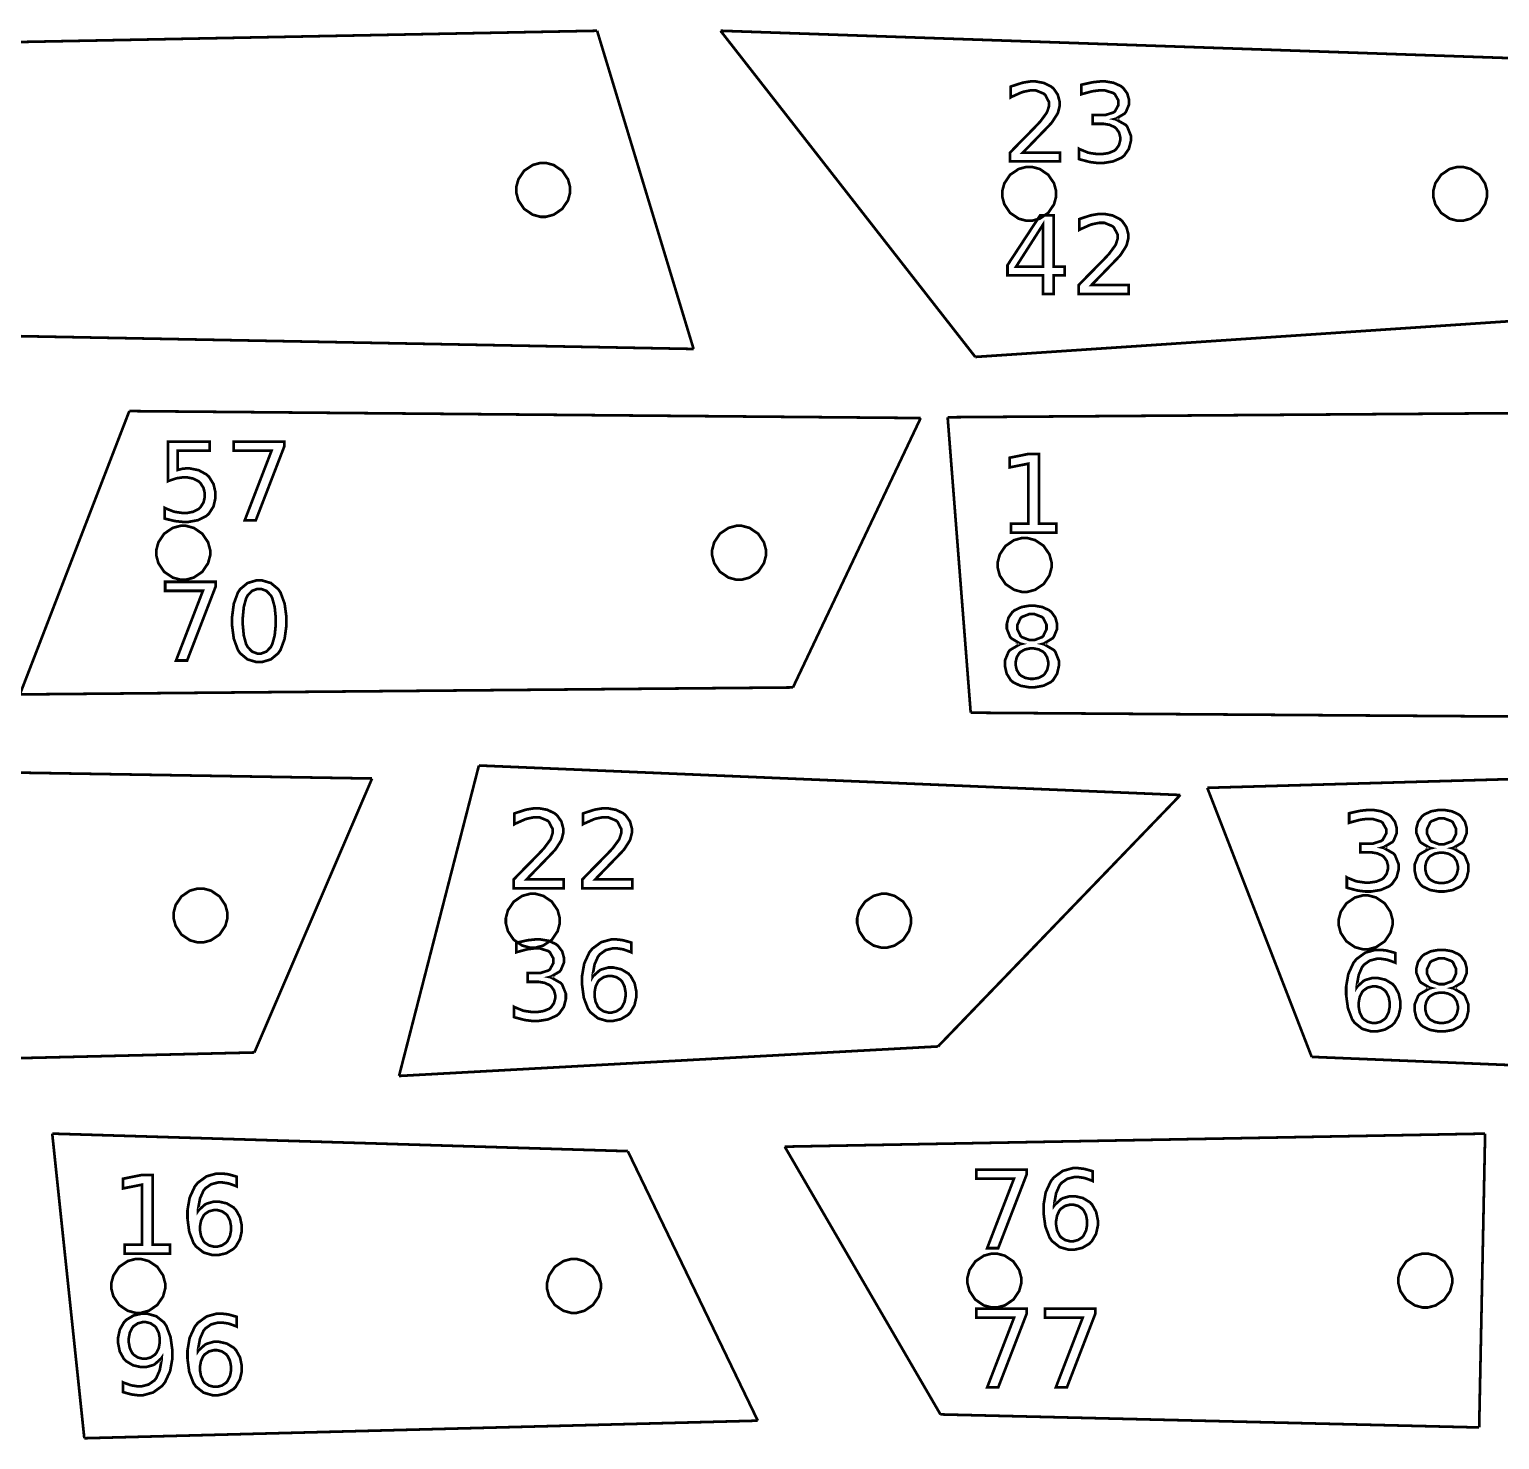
# Model space of a CAD drawing. Extents: x 0 to 51.8, y 1.6 to 26.8.
# Drawn here: x 14.5 to 20.19, y 4.78 to 10.23 of the extents above; entities that cross this region are included whole.
import ezdxf

# ---------------------------------------------------------------- set-up
doc = ezdxf.new("R2010")
doc.units = 0
doc.layers.get('0').update_dxf_attribs({"linetype": 'CONTINUOUS'})

msp = doc.modelspace()

# ---------------------------------------------------------------- linework, layer by layer
at = {"color": 0, "const_width": 0.010417}
for points in [[(12.9791, 10.151), (16.6985, 10.2233)], [(16.6985, 10.2233), (17.0713, 8.99414)], [(17.1754, 10.2233), (21.1932, 10.0842)], [(17.1754, 10.2233), (18.1599, 8.96337)], [(18.1599, 8.96337), (20.2419, 9.10243)], [(13.2628, 9.06651), (17.0713, 8.99414)], [(14.8908, 8.75418), (14.4679, 7.65967)], [(14.8908, 8.75418), (17.9489, 8.72726)], [(18.0531, 8.73036), (21.3542, 8.75418)], [(17.9489, 8.72726), (17.4554, 7.68658)], [(18.0531, 8.73036), (18.1422, 7.58903)], [(14.4679, 7.65967), (17.4554, 7.68658)], [(18.1422, 7.58903), (21.5318, 7.56521)], [(12.8007, 7.3851), (15.8289, 7.33485)], [(16.2417, 7.3851), (15.9331, 6.18587)], [(16.2417, 7.3851), (18.9524, 7.27111)], [(19.0565, 7.29883), (22.0665, 7.3851)], [(15.8289, 7.33485), (15.3742, 6.27658)], [(18.9524, 7.27111), (18.016, 6.29986)], [(19.0565, 7.29883), (19.4599, 6.25956)], [(13.2927, 6.22635), (15.3742, 6.27658)], [(15.9331, 6.18587), (18.016, 6.29986)], [(19.4599, 6.25956), (21.5506, 6.17329)], [(14.5929, 5.96306), (16.8172, 5.89529)], [(14.5929, 5.96306), (14.7169, 4.7864)], [(17.4236, 5.91271), (20.1301, 5.96306)], [(20.1301, 5.96306), (20.1071, 4.82801)], [(17.4236, 5.91271), (18.0253, 4.87842)], [(16.8172, 5.89529), (17.3194, 4.85422)], [(14.7169, 4.7864), (17.3194, 4.85422)], [(18.0253, 4.87842), (20.1071, 4.82801)]]:
    msp.add_lwpolyline(points, dxfattribs=at)
at = {"color": 1, "const_width": 0.010417}
for points in [[(18.3439, 9.75287), (18.4874, 9.75287), (18.4874, 9.71838), (18.2946, 9.71838), (18.2946, 9.75287), (18.2985, 9.75694), (18.3221, 9.78131), (18.3515, 9.81119), (18.3582, 9.81799), (18.365, 9.82482), (18.3911, 9.85151), (18.4072, 9.86854), (18.409, 9.8705), (18.4122, 9.87418), (18.4353, 9.90549), (18.4365, 9.90804), (18.4379, 9.91064), (18.4446, 9.93132), (18.4446, 9.93821), (18.4446, 9.94808), (18.4303, 9.97521), (18.4275, 9.97771), (18.4246, 9.98031), (18.3936, 9.99311), (18.3832, 9.99311), (18.3731, 9.99311), (18.346, 9.98753), (18.3424, 9.98639), (18.3388, 9.98529), (18.3007, 9.96826), (18.2967, 9.96599), (18.2967, 10.0074), (18.3007, 10.0091), (18.3393, 10.0216), (18.3428, 10.0224), (18.3464, 10.0233), (18.3735, 10.0276), (18.3825, 10.0276), (18.3931, 10.0276), (18.4249, 10.0217), (18.4529, 10.0079), (18.4576, 10.004), (18.4624, 10.0001), (18.4787, 9.97651), (18.4858, 9.94993), (18.4858, 9.94103), (18.4858, 9.93212), (18.4799, 9.90826), (18.4786, 9.90543), (18.4775, 9.90267), (18.4564, 9.86974), (18.4533, 9.86594), (18.4524, 9.86496), (18.4425, 9.85449), (18.4253, 9.83658), (18.4207, 9.83188), (18.4161, 9.82721), (18.3879, 9.79801), (18.3522, 9.76133), (18.3439, 9.75287)], [(18.6985, 9.88222), (18.7033, 9.88118), (18.7417, 9.85932), (18.7444, 9.85596), (18.7472, 9.85265), (18.7611, 9.81819), (18.7611, 9.80669), (18.7611, 9.79676), (18.7533, 9.76682), (18.7353, 9.74115), (18.7301, 9.73703), (18.725, 9.73296), (18.6926, 9.71864), (18.6547, 9.71251), (18.6422, 9.71251), (18.6324, 9.71251), (18.6063, 9.71576), (18.6029, 9.71642), (18.5996, 9.71707), (18.5646, 9.72629), (18.561, 9.72749), (18.561, 9.76719), (18.5639, 9.76557), (18.5951, 9.75287), (18.5986, 9.75201), (18.6019, 9.75119), (18.6312, 9.74701), (18.6411, 9.74701), (18.6496, 9.74701), (18.6751, 9.75082), (18.6965, 9.75971), (18.6999, 9.76221), (18.7033, 9.76481), (18.715, 9.78103), (18.7201, 9.80029), (18.7201, 9.80669), (18.7201, 9.81272), (18.7154, 9.83062), (18.7043, 9.84608), (18.7013, 9.84858), (18.6981, 9.85113), (18.6788, 9.85997), (18.6564, 9.86376), (18.6489, 9.86376), (18.6136, 9.86376), (18.6136, 9.89763), (18.6507, 9.89763), (18.6622, 9.89763), (18.6942, 9.90776), (18.6969, 9.90978), (18.6996, 9.91183), (18.7132, 9.93653), (18.7132, 9.94472), (18.7132, 9.95367), (18.6992, 9.97846), (18.6964, 9.98053), (18.6937, 9.98264), (18.6601, 9.99311), (18.6489, 9.99311), (18.6399, 9.99311), (18.6158, 9.99007), (18.6126, 9.98942), (18.6094, 9.98882), (18.574, 9.97922), (18.5701, 9.97792), (18.5701, 10.0146), (18.574, 10.0157), (18.6106, 10.0238), (18.614, 10.0244), (18.6174, 10.0249), (18.6437, 10.0276), (18.6526, 10.0276), (18.6631, 10.0276), (18.6944, 10.0223), (18.7221, 10.0099), (18.7267, 10.0063), (18.7311, 10.0028), (18.7471, 9.98133), (18.754, 9.95697), (18.754, 9.94883), (18.754, 9.93821), (18.7418, 9.90924), (18.7394, 9.90631), (18.7371, 9.90343), (18.7029, 9.88336), (18.6985, 9.88222)], [(18.4107, 9.51042), (18.4624, 9.51042), (18.4624, 9.3125), (18.5058, 9.3125), (18.5058, 9.27821), (18.4624, 9.27821), (18.4624, 9.2066), (18.4217, 9.2066), (18.4217, 9.27821), (18.2844, 9.27821), (18.2844, 9.31793), (18.4107, 9.51042)], [(18.4217, 9.47461), (18.3179, 9.3125), (18.4217, 9.3125), (18.4217, 9.47461)], [(18.6092, 9.2411), (18.7526, 9.2411), (18.7526, 9.2066), (18.56, 9.2066), (18.56, 9.2411), (18.5637, 9.24517), (18.5874, 9.26953), (18.6168, 9.29943), (18.6235, 9.30621), (18.6303, 9.31304), (18.6565, 9.33974), (18.6726, 9.35678), (18.6743, 9.35872), (18.6776, 9.36242), (18.7006, 9.39372), (18.7019, 9.39626), (18.7032, 9.39887), (18.7099, 9.41954), (18.7099, 9.42643), (18.7099, 9.43631), (18.6956, 9.46343), (18.6928, 9.46593), (18.69, 9.46853), (18.6589, 9.48133), (18.6485, 9.48133), (18.6383, 9.48133), (18.6113, 9.47575), (18.6076, 9.47461), (18.6042, 9.47353), (18.566, 9.45649), (18.5619, 9.45421), (18.5619, 9.49567), (18.566, 9.49735), (18.6046, 9.50982), (18.6082, 9.51064), (18.6117, 9.5115), (18.6388, 9.51585), (18.6478, 9.51585), (18.6583, 9.51585), (18.6901, 9.50993), (18.7182, 9.49615), (18.7229, 9.49219), (18.7276, 9.48828), (18.744, 9.46474), (18.7511, 9.43815), (18.7511, 9.42925), (18.7511, 9.42036), (18.7451, 9.39649), (18.744, 9.39367), (18.7428, 9.3909), (18.7217, 9.35796), (18.7186, 9.35417), (18.7178, 9.35319), (18.7078, 9.34272), (18.6906, 9.32482), (18.686, 9.3201), (18.6815, 9.31543), (18.6532, 9.28624), (18.6175, 9.24957), (18.6092, 9.2411)], [(15.04, 8.63574), (15.2014, 8.63574), (15.2014, 8.60101), (15.0776, 8.60101), (15.0776, 8.52658), (15.0792, 8.52713), (15.094, 8.53093), (15.0956, 8.53114), (15.0969, 8.53142), (15.1093, 8.53267), (15.1135, 8.53267), (15.1249, 8.53267), (15.159, 8.52567), (15.189, 8.50933), (15.194, 8.50467), (15.1989, 8.50006), (15.2162, 8.47194), (15.2237, 8.44006), (15.2237, 8.42936), (15.2237, 8.41851), (15.2161, 8.38579), (15.1982, 8.35775), (15.1932, 8.35319), (15.1881, 8.34868), (15.1564, 8.33285), (15.1194, 8.32607), (15.1072, 8.32607), (15.0975, 8.32607), (15.0714, 8.32878), (15.0682, 8.32932), (15.0649, 8.32986), (15.0307, 8.338), (15.0271, 8.33908), (15.0271, 8.38032), (15.0301, 8.37869), (15.0618, 8.36621), (15.0651, 8.36535), (15.0683, 8.36458), (15.0968, 8.36057), (15.1064, 8.36057), (15.1142, 8.36057), (15.1378, 8.36518), (15.1585, 8.37597), (15.1619, 8.37901), (15.1653, 8.38217), (15.1774, 8.40093), (15.1825, 8.42225), (15.1825, 8.42936), (15.1825, 8.43647), (15.1774, 8.45774), (15.1653, 8.47646), (15.1619, 8.47949), (15.1585, 8.48264), (15.1378, 8.49349), (15.1142, 8.49815), (15.1064, 8.49815), (15.0981, 8.49815), (15.0761, 8.49511), (15.0733, 8.49447), (15.0707, 8.49388), (15.0428, 8.48449), (15.04, 8.48318), (15.04, 8.63574)], [(15.2946, 8.63574), (15.4899, 8.63574), (15.4899, 8.61817), (15.3794, 8.33192), (15.3367, 8.33192), (15.4404, 8.60101), (15.2946, 8.60101), (15.2946, 8.63574)], [(18.2981, 8.31922), (18.3653, 8.31922), (18.3653, 8.551), (18.2922, 8.53646), (18.2922, 8.57379), (18.3649, 8.58854), (18.4058, 8.58854), (18.4058, 8.31922), (18.4729, 8.31922), (18.4729, 8.28472), (18.2981, 8.28472), (18.2981, 8.31922)], [(15.0293, 8.09457), (15.2246, 8.09457), (15.2246, 8.07699), (15.1142, 7.79075), (15.0714, 7.79075), (15.1751, 8.05985), (15.0293, 8.05985), (15.0293, 8.09457)], [(15.3926, 8.09999), (15.4039, 8.09999), (15.4378, 8.0899), (15.4662, 8.06635), (15.4708, 8.05963), (15.4753, 8.0529), (15.491, 8.0101), (15.4978, 7.95921), (15.4978, 7.94222), (15.4978, 7.92535), (15.491, 7.87468), (15.4753, 7.83197), (15.4708, 7.82525), (15.4662, 7.81853), (15.4378, 7.79497), (15.4039, 7.78489), (15.3926, 7.78489), (15.3814, 7.78489), (15.3476, 7.79497), (15.3192, 7.81853), (15.3147, 7.82525), (15.3103, 7.83197), (15.2946, 7.87468), (15.2879, 7.92535), (15.2879, 7.94222), (15.2879, 7.95921), (15.2946, 8.0101), (15.3103, 8.0529), (15.3147, 8.05963), (15.3192, 8.06635), (15.3476, 8.0899), (15.3814, 8.09999), (15.3926, 8.09999)], [(15.3926, 8.06743), (15.3857, 8.06743), (15.3649, 8.05963), (15.3476, 8.04139), (15.345, 8.03618), (15.3422, 8.03097), (15.3331, 7.99707), (15.3292, 7.95594), (15.3292, 7.94222), (15.3292, 7.9286), (15.3331, 7.88769), (15.3422, 7.85389), (15.345, 7.84868), (15.3476, 7.84347), (15.3649, 7.82525), (15.3857, 7.81743), (15.3926, 7.81743), (15.3997, 7.81743), (15.4207, 7.82525), (15.4381, 7.84347), (15.4407, 7.84868), (15.4433, 7.85389), (15.4526, 7.88769), (15.4567, 7.9286), (15.4567, 7.94222), (15.4567, 7.95594), (15.4526, 7.99707), (15.4433, 8.03097), (15.4407, 8.03618), (15.4381, 8.04139), (15.4207, 8.05963), (15.3997, 8.06743), (15.3926, 8.06743)], [(18.3378, 7.85488), (18.3333, 7.85596), (18.2989, 7.87642), (18.2965, 7.87939), (18.294, 7.88243), (18.2818, 7.91336), (18.2818, 7.92367), (18.2818, 7.93186), (18.2882, 7.95628), (18.3032, 7.97771), (18.3075, 7.98118), (18.3119, 7.98475), (18.3383, 7.99713), (18.3686, 8.00244), (18.3788, 8.00244), (18.3889, 8.00244), (18.4192, 7.99713), (18.4456, 7.98475), (18.4499, 7.98118), (18.4543, 7.97771), (18.4694, 7.95628), (18.476, 7.93186), (18.476, 7.92367), (18.476, 7.9126), (18.4636, 7.88243), (18.4612, 7.87939), (18.4588, 7.87642), (18.4246, 7.85596), (18.4201, 7.85488), (18.4251, 7.85374), (18.4636, 7.83111), (18.4664, 7.82775), (18.4692, 7.82443), (18.4829, 7.79015), (18.4829, 7.77869), (18.4829, 7.76893), (18.4761, 7.73958), (18.4604, 7.71474), (18.456, 7.71078), (18.4515, 7.70688), (18.4232, 7.69319), (18.3899, 7.68733), (18.3788, 7.68733), (18.3676, 7.68733), (18.3343, 7.69319), (18.306, 7.70688), (18.3015, 7.71078), (18.2969, 7.71474), (18.2813, 7.73958), (18.2746, 7.76893), (18.2746, 7.77869), (18.2746, 7.79096), (18.2885, 7.82443), (18.2912, 7.82775), (18.294, 7.83111), (18.3328, 7.85374), (18.3378, 7.85488)], [(18.3228, 7.91976), (18.3228, 7.9106), (18.335, 7.88531), (18.3375, 7.88308), (18.34, 7.88092), (18.369, 7.86985), (18.3788, 7.86985), (18.3892, 7.86985), (18.4176, 7.88092), (18.4201, 7.88308), (18.4226, 7.88531), (18.4351, 7.91118), (18.4351, 7.91976), (18.4351, 7.92899), (18.4226, 7.95449), (18.4201, 7.95665), (18.4176, 7.95888), (18.3885, 7.96989), (18.3788, 7.96989), (18.3685, 7.96989), (18.34, 7.95888), (18.3375, 7.95665), (18.335, 7.95449), (18.3228, 7.92844), (18.3228, 7.91976)], [(18.3788, 7.83751), (18.3722, 7.83751), (18.3525, 7.83356), (18.3356, 7.82433), (18.3328, 7.82167), (18.3299, 7.81907), (18.3201, 7.80311), (18.316, 7.78483), (18.316, 7.77869), (18.316, 7.77257), (18.3201, 7.75413), (18.3299, 7.73813), (18.3328, 7.73551), (18.3356, 7.73292), (18.3525, 7.72379), (18.3722, 7.71989), (18.3788, 7.71989), (18.3853, 7.71989), (18.405, 7.72379), (18.4221, 7.73292), (18.425, 7.73551), (18.4278, 7.73817), (18.4376, 7.75424), (18.4419, 7.77263), (18.4419, 7.77869), (18.4419, 7.78483), (18.4376, 7.80311), (18.4278, 7.81907), (18.425, 7.82167), (18.4221, 7.82433), (18.405, 7.83356), (18.3853, 7.83751), (18.3788, 7.83751)], [(16.4257, 6.94499), (16.5692, 6.94499), (16.5692, 6.91049), (16.3765, 6.91049), (16.3765, 6.94499), (16.3803, 6.94906), (16.4039, 6.97342), (16.4333, 7.00331), (16.44, 7.0101), (16.4468, 7.01693), (16.4729, 7.04362), (16.489, 7.06065), (16.4908, 7.06261), (16.494, 7.06629), (16.5171, 7.0976), (16.5183, 7.10015), (16.5197, 7.10275), (16.5264, 7.12343), (16.5264, 7.13032), (16.5264, 7.14019), (16.5121, 7.16732), (16.5093, 7.16982), (16.5064, 7.17242), (16.4754, 7.18522), (16.465, 7.18522), (16.4549, 7.18522), (16.4278, 7.17964), (16.4242, 7.1785), (16.4207, 7.1774), (16.3825, 7.16038), (16.3785, 7.1581), (16.3785, 7.19954), (16.3825, 7.20122), (16.4211, 7.21371), (16.4246, 7.21451), (16.4282, 7.21539), (16.4553, 7.21972), (16.4643, 7.21972), (16.4749, 7.21972), (16.5067, 7.21382), (16.5347, 7.20003), (16.5394, 7.19607), (16.5442, 7.19217), (16.5606, 7.16862), (16.5676, 7.14204), (16.5676, 7.13314), (16.5676, 7.12424), (16.5617, 7.10037), (16.5606, 7.09754), (16.5593, 7.09478), (16.5382, 7.06185), (16.5351, 7.05806), (16.5342, 7.05707), (16.5243, 7.0466), (16.5071, 7.02869), (16.5025, 7.02399), (16.4981, 7.01932), (16.4697, 6.99013), (16.434, 6.95344), (16.4257, 6.94499)], [(16.691, 6.94499), (16.8344, 6.94499), (16.8344, 6.91049), (16.6418, 6.91049), (16.6418, 6.94499), (16.6456, 6.94906), (16.6692, 6.97342), (16.6986, 7.00331), (16.7054, 7.0101), (16.7121, 7.01693), (16.7383, 7.04362), (16.7544, 7.06065), (16.7561, 7.06261), (16.7594, 7.06629), (16.7824, 7.0976), (16.7838, 7.10015), (16.785, 7.10275), (16.7917, 7.12343), (16.7917, 7.13032), (16.7917, 7.14019), (16.7774, 7.16732), (16.7746, 7.16982), (16.7718, 7.17242), (16.7407, 7.18522), (16.7303, 7.18522), (16.7201, 7.18522), (16.6931, 7.17964), (16.6894, 7.1785), (16.686, 7.1774), (16.6478, 7.16038), (16.6437, 7.1581), (16.6437, 7.19954), (16.6478, 7.20122), (16.6864, 7.21371), (16.69, 7.21451), (16.6935, 7.21539), (16.7206, 7.21972), (16.7297, 7.21972), (16.7401, 7.21972), (16.7719, 7.21382), (16.8001, 7.20003), (16.8047, 7.19607), (16.8094, 7.19217), (16.8258, 7.16862), (16.8329, 7.14204), (16.8329, 7.13314), (16.8329, 7.12424), (16.8269, 7.10037), (16.8258, 7.09754), (16.8246, 7.09478), (16.8035, 7.06185), (16.8004, 7.05806), (16.7996, 7.05707), (16.7897, 7.0466), (16.7724, 7.02869), (16.7679, 7.02399), (16.7633, 7.01932), (16.735, 6.99013), (16.6993, 6.95344), (16.691, 6.94499)], [(19.7331, 7.06803), (19.7379, 7.067), (19.7763, 7.04514), (19.779, 7.04178), (19.7818, 7.03847), (19.7957, 7.00401), (19.7957, 6.99251), (19.7957, 6.98258), (19.7879, 6.95264), (19.7699, 6.92697), (19.7647, 6.92285), (19.7596, 6.91878), (19.7272, 6.90446), (19.6894, 6.89833), (19.6768, 6.89833), (19.6669, 6.89833), (19.6408, 6.90158), (19.6375, 6.90224), (19.6342, 6.90289), (19.5992, 6.91211), (19.5957, 6.91331), (19.5957, 6.95301), (19.5985, 6.95139), (19.6297, 6.93869), (19.6332, 6.93782), (19.6365, 6.93701), (19.666, 6.93283), (19.6757, 6.93283), (19.6842, 6.93283), (19.7097, 6.93664), (19.7311, 6.94553), (19.7346, 6.94803), (19.7379, 6.95063), (19.7497, 6.96685), (19.7547, 6.98611), (19.7547, 6.99251), (19.7547, 6.99854), (19.75, 7.01644), (19.739, 7.0319), (19.7358, 7.0344), (19.7326, 7.03694), (19.7133, 7.04579), (19.691, 7.04958), (19.6835, 7.04958), (19.6482, 7.04958), (19.6482, 7.08344), (19.6853, 7.08344), (19.6968, 7.08344), (19.7287, 7.09358), (19.7315, 7.0956), (19.7342, 7.09765), (19.7478, 7.12235), (19.7478, 7.13053), (19.7478, 7.13949), (19.7339, 7.16428), (19.7311, 7.16635), (19.7283, 7.16846), (19.6947, 7.17893), (19.6835, 7.17893), (19.6744, 7.17893), (19.6506, 7.17589), (19.6474, 7.17524), (19.644, 7.17464), (19.6086, 7.16504), (19.6047, 7.16374), (19.6047, 7.20042), (19.6086, 7.2015), (19.6451, 7.20964), (19.6486, 7.21018), (19.6521, 7.21072), (19.6783, 7.21343), (19.6872, 7.21343), (19.6976, 7.21343), (19.7292, 7.20811), (19.7567, 7.19575), (19.7613, 7.19217), (19.7658, 7.18864), (19.7818, 7.16715), (19.7886, 7.14279), (19.7886, 7.13465), (19.7886, 7.12403), (19.7764, 7.09506), (19.774, 7.09212), (19.7717, 7.08925), (19.7375, 7.06917), (19.7331, 7.06803)], [(19.9207, 7.06586), (19.9161, 7.06694), (19.8818, 7.0874), (19.8794, 7.09039), (19.8769, 7.09343), (19.8646, 7.12435), (19.8646, 7.13465), (19.8646, 7.14285), (19.871, 7.16726), (19.8861, 7.18869), (19.8904, 7.19217), (19.8949, 7.19575), (19.9212, 7.20811), (19.9515, 7.21343), (19.9617, 7.21343), (19.9717, 7.21343), (20.0021, 7.20811), (20.0285, 7.19575), (20.0328, 7.19217), (20.0372, 7.18869), (20.0524, 7.16726), (20.0589, 7.14285), (20.0589, 7.13465), (20.0589, 7.12358), (20.0465, 7.09343), (20.0442, 7.09039), (20.0417, 7.0874), (20.0075, 7.06694), (20.0031, 7.06586), (20.0081, 7.06472), (20.0465, 7.0421), (20.0493, 7.03874), (20.0521, 7.03543), (20.0658, 7.00114), (20.0658, 6.98969), (20.0658, 6.97993), (20.059, 6.95057), (20.0433, 6.92572), (20.0389, 6.92176), (20.0344, 6.91786), (20.0061, 6.90419), (19.9728, 6.89833), (19.9617, 6.89833), (19.9506, 6.89833), (19.9172, 6.90419), (19.8889, 6.91786), (19.8844, 6.92176), (19.8799, 6.92572), (19.8642, 6.95057), (19.8575, 6.97993), (19.8575, 6.98969), (19.8575, 7.00196), (19.8714, 7.03543), (19.8742, 7.03874), (19.8769, 7.0421), (19.9157, 7.06472), (19.9207, 7.06586)], [(19.9057, 7.13075), (19.9057, 7.12158), (19.9179, 7.09631), (19.9204, 7.09407), (19.9229, 7.0919), (19.9519, 7.08083), (19.9617, 7.08083), (19.9719, 7.08083), (20.0006, 7.0919), (20.0031, 7.09407), (20.0056, 7.09631), (20.0181, 7.12218), (20.0181, 7.13075), (20.0181, 7.13997), (20.0056, 7.16547), (20.0031, 7.16764), (20.0006, 7.16986), (19.9714, 7.18088), (19.9617, 7.18088), (19.9514, 7.18088), (19.9229, 7.16986), (19.9204, 7.16764), (19.9179, 7.16547), (19.9057, 7.13943), (19.9057, 7.13075)], [(19.9617, 7.0485), (19.9551, 7.0485), (19.9354, 7.04454), (19.9185, 7.03532), (19.9157, 7.03267), (19.9128, 7.03006), (19.9031, 7.01411), (19.8989, 6.99582), (19.8989, 6.98969), (19.8989, 6.98356), (19.9031, 6.96511), (19.9128, 6.94911), (19.9157, 6.9465), (19.9185, 6.9439), (19.9354, 6.93479), (19.9551, 6.93088), (19.9617, 6.93088), (19.9682, 6.93088), (19.9879, 6.93479), (20.005, 6.9439), (20.0079, 6.9465), (20.0107, 6.94917), (20.0206, 6.96522), (20.0249, 6.98361), (20.0249, 6.98969), (20.0249, 6.99582), (20.0206, 7.01411), (20.0107, 7.03006), (20.0079, 7.03267), (20.005, 7.03532), (19.9879, 7.04454), (19.9682, 7.0485), (19.9617, 7.0485)], [(16.5149, 6.56787), (16.5199, 6.56685), (16.5582, 6.54497), (16.561, 6.54161), (16.5637, 6.53831), (16.5776, 6.50385), (16.5776, 6.49235), (16.5776, 6.48242), (16.5699, 6.45247), (16.5518, 6.42681), (16.5467, 6.42269), (16.5414, 6.41862), (16.5092, 6.40429), (16.4713, 6.39817), (16.4588, 6.39817), (16.4489, 6.39817), (16.4228, 6.40142), (16.4194, 6.40207), (16.4161, 6.40272), (16.3811, 6.41194), (16.3775, 6.41314), (16.3775, 6.45285), (16.3804, 6.45122), (16.4117, 6.43853), (16.4151, 6.43767), (16.4185, 6.43685), (16.4478, 6.43267), (16.4576, 6.43267), (16.4661, 6.43267), (16.4915, 6.43647), (16.5131, 6.44536), (16.5164, 6.44786), (16.5199, 6.45047), (16.5315, 6.46669), (16.5367, 6.48594), (16.5367, 6.49235), (16.5367, 6.49837), (16.5319, 6.51628), (16.5208, 6.53174), (16.5178, 6.53424), (16.5146, 6.53678), (16.4953, 6.54563), (16.4729, 6.54943), (16.4654, 6.54943), (16.43, 6.54943), (16.43, 6.58328), (16.4672, 6.58328), (16.4787, 6.58328), (16.5107, 6.59343), (16.5133, 6.59543), (16.5161, 6.5975), (16.5297, 6.62218), (16.5297, 6.63037), (16.5297, 6.63932), (16.5157, 6.66411), (16.5129, 6.66618), (16.5101, 6.66829), (16.4767, 6.67876), (16.4654, 6.67876), (16.4564, 6.67876), (16.4324, 6.67572), (16.4292, 6.67507), (16.426, 6.67449), (16.3906, 6.66488), (16.3867, 6.66357), (16.3867, 6.70025), (16.3906, 6.70133), (16.4271, 6.70947), (16.4306, 6.71001), (16.4339, 6.71056), (16.4603, 6.71326), (16.4692, 6.71326), (16.4796, 6.71326), (16.511, 6.70796), (16.5386, 6.69558), (16.5432, 6.692), (16.5476, 6.68847), (16.5636, 6.66699), (16.5704, 6.64264), (16.5704, 6.6345), (16.5704, 6.62386), (16.5583, 6.59489), (16.556, 6.59196), (16.5536, 6.58908), (16.5193, 6.56901), (16.5149, 6.56787)], [(16.8304, 6.70111), (16.8304, 6.66357), (16.8278, 6.66482), (16.8015, 6.67421), (16.7989, 6.67486), (16.7962, 6.67551), (16.775, 6.67876), (16.7679, 6.67876), (16.7589, 6.67876), (16.7318, 6.67188), (16.7092, 6.65582), (16.7056, 6.65121), (16.7019, 6.64665), (16.6887, 6.61681), (16.6818, 6.57758), (16.6813, 6.56831), (16.6832, 6.57124), (16.7082, 6.59369), (16.7112, 6.59521), (16.7143, 6.59685), (16.7419, 6.60476), (16.7511, 6.60476), (16.7614, 6.60476), (16.7921, 6.59782), (16.8189, 6.58165), (16.8235, 6.57699), (16.8279, 6.57238), (16.8435, 6.54422), (16.8501, 6.51215), (16.8501, 6.50146), (16.8501, 6.49094), (16.8431, 6.45925), (16.8269, 6.4311), (16.8224, 6.42638), (16.8178, 6.42171), (16.7901, 6.40522), (16.759, 6.39817), (16.7488, 6.39817), (16.7371, 6.39817), (16.7022, 6.40826), (16.6726, 6.43181), (16.6681, 6.43853), (16.6633, 6.44526), (16.6471, 6.48796), (16.6403, 6.53863), (16.6403, 6.5555), (16.6403, 6.57172), (16.6487, 6.62022), (16.6686, 6.66319), (16.6743, 6.67031), (16.68, 6.67746), (16.7143, 6.70253), (16.7532, 6.71326), (16.7661, 6.71326), (16.7739, 6.71326), (16.7947, 6.71078), (16.7974, 6.71024), (16.8, 6.70975), (16.8275, 6.70215), (16.8304, 6.70111)], [(19.7832, 6.66081), (19.7832, 6.62326), (19.7806, 6.62451), (19.7543, 6.6339), (19.7517, 6.63456), (19.749, 6.63519), (19.7278, 6.63846), (19.7207, 6.63846), (19.7117, 6.63846), (19.6846, 6.63157), (19.6619, 6.6155), (19.6583, 6.61089), (19.6547, 6.60633), (19.6417, 6.5765), (19.6346, 6.53728), (19.634, 6.528), (19.636, 6.53093), (19.661, 6.55339), (19.664, 6.5549), (19.6671, 6.55653), (19.6947, 6.56446), (19.7039, 6.56446), (19.7142, 6.56446), (19.7449, 6.55751), (19.7718, 6.54135), (19.7763, 6.53668), (19.7807, 6.53207), (19.7962, 6.5039), (19.8029, 6.47185), (19.8029, 6.46115), (19.8029, 6.45063), (19.7958, 6.41894), (19.7797, 6.39079), (19.7751, 6.38607), (19.7706, 6.3814), (19.7429, 6.3649), (19.7118, 6.35786), (19.7015, 6.35786), (19.6899, 6.35786), (19.655, 6.36794), (19.6256, 6.3915), (19.6208, 6.39822), (19.6161, 6.40494), (19.6, 6.44764), (19.5931, 6.49832), (19.5931, 6.51519), (19.5931, 6.53142), (19.6015, 6.57992), (19.6214, 6.62289), (19.6271, 6.62999), (19.6328, 6.63715), (19.6672, 6.66222), (19.706, 6.67296), (19.7189, 6.67296), (19.7267, 6.67296), (19.7475, 6.67046), (19.7501, 6.66992), (19.7528, 6.66943), (19.7803, 6.66183), (19.7832, 6.66081)], [(19.9207, 6.52539), (19.9161, 6.52647), (19.8818, 6.54693), (19.8794, 6.54992), (19.8769, 6.55296), (19.8646, 6.58388), (19.8646, 6.59418), (19.8646, 6.60238), (19.871, 6.62679), (19.8861, 6.64822), (19.8904, 6.65169), (19.8949, 6.65528), (19.9212, 6.66764), (19.9515, 6.67296), (19.9617, 6.67296), (19.9717, 6.67296), (20.0021, 6.66764), (20.0285, 6.65528), (20.0328, 6.65169), (20.0372, 6.64822), (20.0524, 6.62679), (20.0589, 6.60238), (20.0589, 6.59418), (20.0589, 6.58311), (20.0465, 6.55296), (20.0442, 6.54992), (20.0417, 6.54693), (20.0075, 6.52647), (20.0031, 6.52539), (20.0081, 6.52425), (20.0465, 6.50163), (20.0493, 6.49826), (20.0521, 6.49496), (20.0658, 6.46067), (20.0658, 6.44922), (20.0658, 6.43946), (20.059, 6.4101), (20.0433, 6.38525), (20.0389, 6.38129), (20.0344, 6.37739), (20.0061, 6.36372), (19.9728, 6.35786), (19.9617, 6.35786), (19.9506, 6.35786), (19.9172, 6.36372), (19.8889, 6.37739), (19.8844, 6.38129), (19.8799, 6.38525), (19.8642, 6.4101), (19.8575, 6.43946), (19.8575, 6.44922), (19.8575, 6.46149), (19.8714, 6.49496), (19.8742, 6.49826), (19.8769, 6.50163), (19.9157, 6.52425), (19.9207, 6.52539)], [(19.9057, 6.59028), (19.9057, 6.58111), (19.9179, 6.55583), (19.9204, 6.5536), (19.9229, 6.55143), (19.9519, 6.54036), (19.9617, 6.54036), (19.9719, 6.54036), (20.0006, 6.55143), (20.0031, 6.5536), (20.0056, 6.55583), (20.0181, 6.58171), (20.0181, 6.59028), (20.0181, 6.5995), (20.0056, 6.625), (20.0031, 6.62717), (20.0006, 6.62939), (19.9714, 6.6404), (19.9617, 6.6404), (19.9514, 6.6404), (19.9229, 6.62939), (19.9204, 6.62717), (19.9179, 6.625), (19.9057, 6.59896), (19.9057, 6.59028)], [(16.7488, 6.57221), (16.7425, 6.57221), (16.7237, 6.56749), (16.7074, 6.55647), (16.7047, 6.55333), (16.7019, 6.55018), (16.6926, 6.53093), (16.6886, 6.50885), (16.6886, 6.50146), (16.6886, 6.49414), (16.6926, 6.47211), (16.7019, 6.45281), (16.7047, 6.4496), (16.7074, 6.44646), (16.7237, 6.43544), (16.7425, 6.43072), (16.7488, 6.43072), (16.7549, 6.43072), (16.7733, 6.43544), (16.7897, 6.44646), (16.7924, 6.4496), (16.7951, 6.45281), (16.8046, 6.47211), (16.8086, 6.49414), (16.8086, 6.50146), (16.8086, 6.50885), (16.8046, 6.53093), (16.7951, 6.55018), (16.7924, 6.55333), (16.7897, 6.55647), (16.7733, 6.56749), (16.7549, 6.57221), (16.7488, 6.57221)], [(19.7015, 6.5319), (19.6953, 6.5319), (19.6765, 6.52718), (19.6603, 6.51617), (19.6575, 6.51303), (19.6547, 6.50988), (19.6454, 6.49061), (19.6414, 6.46853), (19.6414, 6.46115), (19.6414, 6.45383), (19.6454, 6.43181), (19.6547, 6.41249), (19.6575, 6.40929), (19.6603, 6.40614), (19.6765, 6.39513), (19.6953, 6.3904), (19.7015, 6.3904), (19.7076, 6.3904), (19.7263, 6.39513), (19.7425, 6.40614), (19.7451, 6.40929), (19.7479, 6.41249), (19.7574, 6.43181), (19.7614, 6.45383), (19.7614, 6.46115), (19.7614, 6.46853), (19.7574, 6.49061), (19.7479, 6.50988), (19.7451, 6.51303), (19.7425, 6.51617), (19.7263, 6.52718), (19.7076, 6.5319), (19.7015, 6.5319)], [(19.9617, 6.50803), (19.9551, 6.50803), (19.9354, 6.50407), (19.9185, 6.49485), (19.9157, 6.49219), (19.9128, 6.48958), (19.9031, 6.47364), (19.8989, 6.45535), (19.8989, 6.44922), (19.8989, 6.44308), (19.9031, 6.42464), (19.9128, 6.40864), (19.9157, 6.40603), (19.9185, 6.40343), (19.9354, 6.39432), (19.9551, 6.3904), (19.9617, 6.3904), (19.9682, 6.3904), (19.9879, 6.39432), (20.005, 6.40343), (20.0079, 6.40603), (20.0107, 6.40869), (20.0206, 6.42475), (20.0249, 6.44314), (20.0249, 6.44922), (20.0249, 6.45535), (20.0206, 6.47364), (20.0107, 6.48958), (20.0079, 6.49219), (20.005, 6.49485), (19.9879, 6.50407), (19.9682, 6.50803), (19.9617, 6.50803)], [(14.8728, 5.53424), (14.94, 5.53424), (14.94, 5.766), (14.8669, 5.75146), (14.8669, 5.78879), (14.9396, 5.80354), (14.9807, 5.80354), (14.9807, 5.53424), (15.0476, 5.53424), (15.0476, 5.49972), (14.8728, 5.49972), (14.8728, 5.53424)], [(15.3056, 5.79682), (15.3056, 5.75928), (15.3031, 5.76053), (15.2768, 5.76992), (15.2742, 5.77056), (15.2715, 5.77121), (15.2503, 5.77447), (15.2431, 5.77447), (15.2342, 5.77447), (15.2071, 5.76758), (15.1844, 5.75151), (15.1808, 5.7469), (15.1772, 5.74235), (15.164, 5.71251), (15.1569, 5.67329), (15.1565, 5.66401), (15.1585, 5.66694), (15.1835, 5.6894), (15.1865, 5.69092), (15.1894, 5.69254), (15.2172, 5.70047), (15.2264, 5.70047), (15.2367, 5.70047), (15.2674, 5.69353), (15.2942, 5.67736), (15.2986, 5.67269), (15.3031, 5.66808), (15.3187, 5.63992), (15.3254, 5.60786), (15.3254, 5.59717), (15.3254, 5.58664), (15.3183, 5.55496), (15.3022, 5.52681), (15.2976, 5.52208), (15.2929, 5.51742), (15.2654, 5.50092), (15.2343, 5.49387), (15.224, 5.49387), (15.2124, 5.49387), (15.1775, 5.50396), (15.1479, 5.5275), (15.1433, 5.53424), (15.1386, 5.54096), (15.1224, 5.58365), (15.1156, 5.63433), (15.1156, 5.65121), (15.1156, 5.66743), (15.124, 5.71593), (15.1439, 5.7589), (15.1496, 5.766), (15.1553, 5.77317), (15.1896, 5.79824), (15.2285, 5.80897), (15.2414, 5.80897), (15.2492, 5.80897), (15.27, 5.80647), (15.2726, 5.80593), (15.2753, 5.80544), (15.3028, 5.79785), (15.3056, 5.79682)], [(18.1638, 5.82438), (18.359, 5.82438), (18.359, 5.80681), (18.2485, 5.52056), (18.2058, 5.52056), (18.3096, 5.78965), (18.1638, 5.78965), (18.1638, 5.82438)], [(18.6139, 5.81765), (18.6139, 5.78011), (18.6113, 5.78136), (18.585, 5.79075), (18.5824, 5.79139), (18.5799, 5.79204), (18.5585, 5.79531), (18.5514, 5.79531), (18.5424, 5.79531), (18.5154, 5.78842), (18.4926, 5.77235), (18.489, 5.76774), (18.4856, 5.76318), (18.4724, 5.73335), (18.4653, 5.69412), (18.4647, 5.68485), (18.4668, 5.68778), (18.4917, 5.71024), (18.4947, 5.71175), (18.4978, 5.71338), (18.5254, 5.72131), (18.5347, 5.72131), (18.5449, 5.72131), (18.5756, 5.71436), (18.6025, 5.69819), (18.6069, 5.69353), (18.6114, 5.68892), (18.6269, 5.66075), (18.6336, 5.62869), (18.6336, 5.618), (18.6336, 5.60747), (18.6267, 5.57579), (18.6104, 5.54764), (18.6058, 5.54292), (18.6013, 5.53825), (18.5736, 5.52175), (18.5426, 5.51471), (18.5322, 5.51471), (18.5206, 5.51471), (18.4857, 5.52479), (18.4562, 5.54833), (18.4515, 5.55507), (18.4469, 5.56179), (18.4307, 5.60449), (18.4238, 5.65517), (18.4238, 5.67204), (18.4238, 5.68826), (18.4322, 5.73676), (18.4521, 5.77974), (18.4578, 5.78683), (18.4636, 5.794), (18.4979, 5.81907), (18.5367, 5.82981), (18.5496, 5.82981), (18.5575, 5.82981), (18.5783, 5.82731), (18.5808, 5.82676), (18.5835, 5.82628), (18.611, 5.81868), (18.6139, 5.81765)], [(18.5322, 5.68875), (18.5261, 5.68875), (18.5074, 5.68403), (18.491, 5.67301), (18.4882, 5.66986), (18.4856, 5.66672), (18.4761, 5.64746), (18.4722, 5.62538), (18.4722, 5.618), (18.4722, 5.61068), (18.4761, 5.58865), (18.4856, 5.56933), (18.4882, 5.56614), (18.491, 5.56299), (18.5074, 5.55197), (18.5261, 5.54725), (18.5322, 5.54725), (18.5385, 5.54725), (18.5569, 5.55197), (18.5732, 5.56299), (18.5758, 5.56614), (18.5786, 5.56933), (18.5881, 5.58865), (18.5922, 5.61068), (18.5922, 5.618), (18.5922, 5.62538), (18.5881, 5.64746), (18.5786, 5.66672), (18.5758, 5.66986), (18.5732, 5.67301), (18.5569, 5.68403), (18.5385, 5.68875), (18.5322, 5.68875)], [(15.224, 5.66792), (15.2178, 5.66792), (15.199, 5.66319), (15.1826, 5.65218), (15.18, 5.64903), (15.1772, 5.64589), (15.1679, 5.62663), (15.1639, 5.60454), (15.1639, 5.59717), (15.1639, 5.58985), (15.1679, 5.56782), (15.1772, 5.5485), (15.18, 5.54531), (15.1826, 5.54215), (15.199, 5.53114), (15.2178, 5.52642), (15.224, 5.52642), (15.2301, 5.52642), (15.2486, 5.53114), (15.2649, 5.54215), (15.2676, 5.54531), (15.2703, 5.5485), (15.2799, 5.56782), (15.2839, 5.58985), (15.2839, 5.59717), (15.2839, 5.60454), (15.2799, 5.62663), (15.2703, 5.64589), (15.2676, 5.64903), (15.2649, 5.65218), (15.2486, 5.66319), (15.2301, 5.66792), (15.224, 5.66792)], [(18.1638, 5.2864), (18.359, 5.2864), (18.359, 5.26882), (18.2485, 4.98258), (18.2058, 4.98258), (18.3096, 5.25168), (18.1638, 5.25168), (18.1638, 5.2864)], [(18.429, 5.2864), (18.6243, 5.2864), (18.6243, 5.26882), (18.5139, 4.98258), (18.4711, 4.98258), (18.5749, 5.25168), (18.429, 5.25168), (18.429, 5.2864)], [(14.8669, 4.96468), (14.8669, 5.00222), (14.8694, 5.00103), (14.8956, 4.9916), (14.8982, 4.99094), (14.9008, 4.99029), (14.9222, 4.98703), (14.9294, 4.98703), (14.9383, 4.98703), (14.9651, 4.99387), (14.9879, 5.00982), (14.9915, 5.01438), (14.995, 5.01893), (15.0083, 5.04883), (15.0154, 5.08822), (15.016, 5.0975), (15.014, 5.09462), (14.989, 5.07221), (14.9861, 5.07058), (14.9831, 5.06907), (14.9554, 5.06125), (14.9461, 5.06125), (14.9358, 5.06125), (14.9053, 5.06814), (14.8783, 5.08425), (14.8739, 5.08882), (14.8694, 5.09343), (14.8539, 5.12147), (14.8474, 5.15365), (14.8474, 5.16433), (14.8474, 5.17486), (14.8542, 5.20638), (14.8703, 5.23454), (14.875, 5.23921), (14.8796, 5.24397), (14.9072, 5.26053), (14.9383, 5.26764), (14.9488, 5.26764), (14.9603, 5.26764), (14.9951, 5.25754), (15.0246, 5.234), (15.0293, 5.22726), (15.0339, 5.22054), (15.05, 5.17774), (15.0571, 5.12685), (15.0571, 5.10986), (15.0571, 5.09375), (15.0485, 5.04542), (15.0286, 5.00244), (15.0229, 4.99528), (15.0172, 4.98817), (14.9829, 4.96322), (14.944, 4.95253), (14.9311, 4.95253), (14.9233, 4.95253), (14.9025, 4.95508), (14.8999, 4.95557), (14.8972, 4.95611), (14.8697, 4.96371), (14.8669, 4.96468)], [(14.9488, 5.09358), (14.9549, 5.09358), (14.9733, 5.09831), (14.9896, 5.10932), (14.9924, 5.11247), (14.995, 5.11561), (15.0046, 5.13488), (15.0086, 5.15701), (15.0086, 5.16433), (15.0086, 5.17165), (15.0046, 5.19363), (14.995, 5.21283), (14.9924, 5.21599), (14.9896, 5.21918), (14.9733, 5.23031), (14.9549, 5.23508), (14.9488, 5.23508), (14.9425, 5.23508), (14.9238, 5.23031), (14.9074, 5.21918), (14.9047, 5.21599), (14.9019, 5.21283), (14.8926, 5.19363), (14.8886, 5.17165), (14.8886, 5.16433), (14.8886, 5.15701), (14.8926, 5.13488), (14.9019, 5.11561), (14.9047, 5.11247), (14.9074, 5.10932), (14.9238, 5.09831), (14.9425, 5.09358), (14.9488, 5.09358)], [(15.3056, 5.25549), (15.3056, 5.21793), (15.3031, 5.21918), (15.2768, 5.22857), (15.2742, 5.22922), (15.2715, 5.22987), (15.2503, 5.23313), (15.2431, 5.23313), (15.2342, 5.23313), (15.2071, 5.22624), (15.1844, 5.21018), (15.1808, 5.20557), (15.1772, 5.20101), (15.164, 5.17117), (15.1569, 5.13194), (15.1565, 5.12267), (15.1585, 5.1256), (15.1835, 5.14806), (15.1865, 5.14958), (15.1894, 5.15121), (15.2172, 5.15913), (15.2264, 5.15913), (15.2367, 5.15913), (15.2674, 5.15218), (15.2942, 5.13601), (15.2986, 5.13135), (15.3031, 5.12674), (15.3187, 5.09858), (15.3254, 5.06651), (15.3254, 5.05583), (15.3254, 5.04531), (15.3183, 5.01361), (15.3022, 4.98546), (15.2976, 4.98074), (15.2929, 4.97607), (15.2654, 4.95958), (15.2343, 4.95253), (15.224, 4.95253), (15.2124, 4.95253), (15.1775, 4.96262), (15.1479, 4.98617), (15.1433, 4.99289), (15.1386, 4.99962), (15.1224, 5.04232), (15.1156, 5.09299), (15.1156, 5.10986), (15.1156, 5.12608), (15.124, 5.17458), (15.1439, 5.21756), (15.1496, 5.22467), (15.1553, 5.23182), (15.1896, 5.25689), (15.2285, 5.26764), (15.2414, 5.26764), (15.2492, 5.26764), (15.27, 5.26514), (15.2726, 5.2646), (15.2753, 5.26411), (15.3028, 5.25651), (15.3056, 5.25549)], [(15.224, 5.12657), (15.2178, 5.12657), (15.199, 5.12185), (15.1826, 5.11083), (15.18, 5.10769), (15.1772, 5.10454), (15.1679, 5.08529), (15.1639, 5.06321), (15.1639, 5.05583), (15.1639, 5.0485), (15.1679, 5.02647), (15.1772, 5.00717), (15.18, 5.00396), (15.1826, 5.00082), (15.199, 4.98981), (15.2178, 4.98508), (15.224, 4.98508), (15.2301, 4.98508), (15.2486, 4.98981), (15.2649, 5.00082), (15.2676, 5.00396), (15.2703, 5.00717), (15.2799, 5.02647), (15.2839, 5.0485), (15.2839, 5.05583), (15.2839, 5.06321), (15.2799, 5.08529), (15.2703, 5.10454), (15.2676, 5.10769), (15.2649, 5.11083), (15.2486, 5.12185), (15.2301, 5.12657), (15.224, 5.12657)]]:
    msp.add_lwpolyline(points, close=True, dxfattribs=at)
at = {"color": 0, "const_width": 0.010417}
for points in [[(16.5943, 9.60872), (16.5943, 9.59864), (16.5861, 9.56819), (16.5637, 9.5351), (16.5307, 9.51275), (16.5003, 9.50456), (16.4901, 9.50456), (16.48, 9.50456), (16.4496, 9.51275), (16.4165, 9.5351), (16.3942, 9.56819), (16.386, 9.59864), (16.386, 9.60872), (16.386, 9.61888), (16.3942, 9.64931), (16.4165, 9.6824), (16.4496, 9.70475), (16.48, 9.71289), (16.4901, 9.71289), (16.5003, 9.71289), (16.5307, 9.70475), (16.5637, 9.6824), (16.5861, 9.64931), (16.5943, 9.61888), (16.5943, 9.60872)], [(18.4724, 9.59338), (18.4724, 9.58328), (18.4642, 9.55285), (18.4418, 9.51975), (18.4088, 9.4974), (18.3783, 9.48921), (18.3682, 9.48921), (18.3581, 9.48921), (18.3276, 9.4974), (18.2946, 9.51975), (18.2722, 9.55285), (18.264, 9.58328), (18.264, 9.59338), (18.264, 9.60351), (18.2722, 9.63396), (18.2946, 9.66704), (18.3276, 9.6894), (18.3581, 9.69754), (18.3682, 9.69754), (18.3783, 9.69754), (18.4088, 9.6894), (18.4418, 9.66704), (18.4642, 9.63396), (18.4724, 9.60351), (18.4724, 9.59338)], [(20.1378, 9.59338), (20.1378, 9.58328), (20.1296, 9.55285), (20.1072, 9.51975), (20.0742, 9.4974), (20.0438, 9.48921), (20.0336, 9.48921), (20.0235, 9.48921), (19.9931, 9.4974), (19.96, 9.51975), (19.9376, 9.55285), (19.9294, 9.58328), (19.9294, 9.59338), (19.9294, 9.60351), (19.9376, 9.63396), (19.96, 9.66704), (19.9931, 9.6894), (20.0235, 9.69754), (20.0336, 9.69754), (20.0438, 9.69754), (20.0742, 9.6894), (20.1072, 9.66704), (20.1296, 9.63396), (20.1378, 9.60351), (20.1378, 9.59338)], [(15.2033, 8.20692), (15.2033, 8.19683), (15.1951, 8.16639), (15.1728, 8.13331), (15.1397, 8.11094), (15.1093, 8.10275), (15.0992, 8.10275), (15.089, 8.10275), (15.0586, 8.11094), (15.0256, 8.13331), (15.0032, 8.16639), (14.995, 8.19683), (14.995, 8.20692), (14.995, 8.21707), (15.0032, 8.2475), (15.0256, 8.2806), (15.0586, 8.30296), (15.089, 8.31108), (15.0992, 8.31108), (15.1093, 8.31108), (15.1397, 8.30296), (15.1728, 8.2806), (15.1951, 8.2475), (15.2033, 8.21707), (15.2033, 8.20692)], [(17.3513, 8.20692), (17.3513, 8.19683), (17.3431, 8.16639), (17.3207, 8.13331), (17.2875, 8.11094), (17.2571, 8.10275), (17.2471, 8.10275), (17.2368, 8.10275), (17.2064, 8.11094), (17.1733, 8.13331), (17.151, 8.16639), (17.1429, 8.19683), (17.1429, 8.20692), (17.1429, 8.21707), (17.151, 8.2475), (17.1733, 8.2806), (17.2064, 8.30296), (17.2368, 8.31108), (17.2471, 8.31108), (17.2571, 8.31108), (17.2875, 8.30296), (17.3207, 8.2806), (17.3431, 8.2475), (17.3513, 8.21707), (17.3513, 8.20692)], [(18.4547, 8.15972), (18.4547, 8.14963), (18.4465, 8.11919), (18.4242, 8.0861), (18.3911, 8.06375), (18.3606, 8.05556), (18.3506, 8.05556), (18.3404, 8.05556), (18.31, 8.06375), (18.2768, 8.0861), (18.2544, 8.11919), (18.2464, 8.14963), (18.2464, 8.15972), (18.2464, 8.16986), (18.2544, 8.20031), (18.2768, 8.2334), (18.31, 8.25575), (18.3404, 8.26389), (18.3506, 8.26389), (18.3606, 8.26389), (18.3911, 8.25575), (18.4242, 8.2334), (18.4465, 8.20031), (18.4547, 8.16986), (18.4547, 8.15972)], [(15.27, 6.80572), (15.27, 6.79563), (15.2618, 6.76519), (15.2394, 6.7321), (15.2064, 6.70975), (15.176, 6.70156), (15.1658, 6.70156), (15.1557, 6.70156), (15.1253, 6.70975), (15.0922, 6.7321), (15.0699, 6.76519), (15.0617, 6.79563), (15.0617, 6.80572), (15.0617, 6.81586), (15.0699, 6.84631), (15.0922, 6.87939), (15.1253, 6.90175), (15.1557, 6.90989), (15.1658, 6.90989), (15.176, 6.90989), (15.2064, 6.90175), (15.2394, 6.87939), (15.2618, 6.84631), (15.27, 6.81586), (15.27, 6.80572)], [(16.5542, 6.78549), (16.5542, 6.77539), (16.546, 6.74496), (16.5236, 6.71186), (16.4906, 6.68951), (16.4601, 6.68132), (16.45, 6.68132), (16.4399, 6.68132), (16.4094, 6.68951), (16.3764, 6.71186), (16.354, 6.74496), (16.3458, 6.77539), (16.3458, 6.78549), (16.3458, 6.79563), (16.354, 6.82607), (16.3764, 6.85915), (16.4094, 6.88151), (16.4399, 6.88965), (16.45, 6.88965), (16.4601, 6.88965), (16.4906, 6.88151), (16.5236, 6.85915), (16.546, 6.82607), (16.5542, 6.79563), (16.5542, 6.78549)], [(17.9118, 6.78549), (17.9118, 6.77539), (17.9036, 6.74496), (17.8812, 6.71186), (17.8482, 6.68951), (17.8178, 6.68132), (17.8076, 6.68132), (17.7975, 6.68132), (17.7671, 6.68951), (17.7339, 6.71186), (17.7115, 6.74496), (17.7035, 6.77539), (17.7035, 6.78549), (17.7035, 6.79563), (17.7115, 6.82607), (17.7339, 6.85915), (17.7671, 6.88151), (17.7975, 6.88965), (17.8076, 6.88965), (17.8178, 6.88965), (17.8482, 6.88151), (17.8812, 6.85915), (17.9036, 6.82607), (17.9118, 6.79563), (17.9118, 6.78549)], [(19.7724, 6.77919), (19.7724, 6.7691), (19.7642, 6.73867), (19.7418, 6.70557), (19.7086, 6.68321), (19.6782, 6.67503), (19.6682, 6.67503), (19.6581, 6.67503), (19.6275, 6.68321), (19.5944, 6.70557), (19.5721, 6.73867), (19.564, 6.7691), (19.564, 6.77919), (19.564, 6.78933), (19.5721, 6.81976), (19.5944, 6.85286), (19.6275, 6.87522), (19.6581, 6.88336), (19.6682, 6.88336), (19.6782, 6.88336), (19.7086, 6.87522), (19.7418, 6.85286), (19.7642, 6.81976), (19.7724, 6.78933), (19.7724, 6.77919)], [(15.0294, 5.37472), (15.0294, 5.36464), (15.0213, 5.33421), (14.9989, 5.30111), (14.9658, 5.27875), (14.9354, 5.27056), (14.9253, 5.27056), (14.9151, 5.27056), (14.8847, 5.27875), (14.8517, 5.30111), (14.8293, 5.33421), (14.8211, 5.36464), (14.8211, 5.37472), (14.8211, 5.38488), (14.8293, 5.41531), (14.8517, 5.4484), (14.8847, 5.47076), (14.9151, 5.47889), (14.9253, 5.47889), (14.9354, 5.47889), (14.9658, 5.47076), (14.9989, 5.4484), (15.0213, 5.41531), (15.0294, 5.38488), (15.0294, 5.37472)], [(16.7131, 5.37472), (16.7131, 5.36464), (16.7049, 5.33421), (16.6825, 5.30111), (16.6494, 5.27875), (16.619, 5.27056), (16.6089, 5.27056), (16.5987, 5.27056), (16.5683, 5.27875), (16.5353, 5.30111), (16.5129, 5.33421), (16.5047, 5.36464), (16.5047, 5.37472), (16.5047, 5.38488), (16.5129, 5.41531), (16.5353, 5.4484), (16.5683, 5.47076), (16.5987, 5.47889), (16.6089, 5.47889), (16.619, 5.47889), (16.6494, 5.47076), (16.6825, 5.4484), (16.7049, 5.41531), (16.7131, 5.38488), (16.7131, 5.37472)], [(18.3378, 5.39556), (18.3378, 5.38547), (18.3296, 5.35504), (18.3072, 5.32194), (18.274, 5.29958), (18.2436, 5.29139), (18.2336, 5.29139), (18.2235, 5.29139), (18.1929, 5.29958), (18.1599, 5.32194), (18.1375, 5.35504), (18.1294, 5.38547), (18.1294, 5.39556), (18.1294, 5.40571), (18.1375, 5.43614), (18.1599, 5.46924), (18.1929, 5.4916), (18.2235, 5.49972), (18.2336, 5.49972), (18.2436, 5.49972), (18.274, 5.4916), (18.3072, 5.46924), (18.3296, 5.43614), (18.3378, 5.40571), (18.3378, 5.39556)], [(20.0029, 5.39556), (20.0029, 5.38547), (19.9949, 5.35504), (19.9725, 5.32194), (19.9393, 5.29958), (19.9089, 5.29139), (19.8987, 5.29139), (19.8886, 5.29139), (19.8582, 5.29958), (19.8251, 5.32194), (19.8028, 5.35504), (19.7946, 5.38547), (19.7946, 5.39556), (19.7946, 5.40571), (19.8028, 5.43614), (19.8251, 5.46924), (19.8582, 5.4916), (19.8886, 5.49972), (19.8987, 5.49972), (19.9089, 5.49972), (19.9393, 5.4916), (19.9725, 5.46924), (19.9949, 5.43614), (20.0029, 5.40571), (20.0029, 5.39556)]]:
    msp.add_lwpolyline(points, close=True, dxfattribs=at)

doc.saveas('drawing.dxf')
